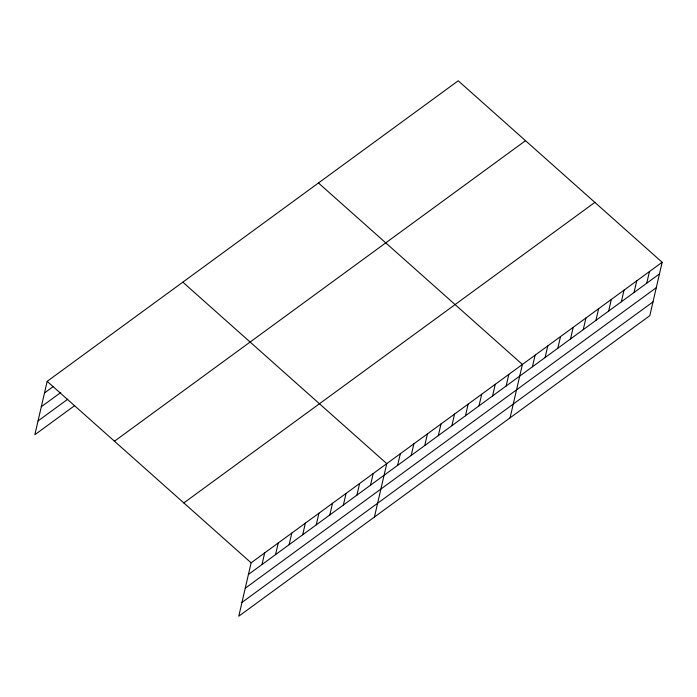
<?xml version="1.0" encoding="UTF-8"?>
<svg xmlns="http://www.w3.org/2000/svg" width="697" height="697" viewBox="0 0 697 697"><rect width="100%" height="100%" fill="white"/><g stroke="black" fill="none" stroke-linecap="round" stroke-linejoin="round"><path stroke-width="1.05" d="M662.15 262.272L251.112 562.819L238.783 616.209L649.822 315.663L662.15 262.272L458.217 80.791L47.178 381.337L34.85 434.728L74.692 405.593M261.985 564.535L264.677 552.895M275.55 554.62L278.242 542.98M289.116 544.706L291.808 533.066M302.681 534.782L305.364 523.142M316.246 524.867L318.93 513.227M329.812 514.952L332.495 503.312M343.377 505.029L346.06 493.389M356.942 495.114L359.626 483.474M370.499 485.199L373.191 473.559M374.428 517.026L386.757 463.636L182.823 282.154M397.63 465.361L400.322 453.721M411.195 455.437L413.879 443.797M424.761 445.522L427.444 433.882M438.326 435.608L441.009 423.968M451.891 425.684L454.575 414.044M465.457 415.769L468.14 404.129M479.013 405.854L481.705 394.214M492.579 395.931L495.271 384.291M506.144 386.016L508.836 374.376M510.073 417.851L522.393 364.461L318.459 182.98M532.412 366.805L535.104 355.165M545.115 357.517L547.807 345.878M557.827 348.23L560.51 336.59M570.529 338.942L573.213 327.302M583.232 329.655L585.924 318.015M595.935 320.359L598.627 308.719M608.647 311.071L611.33 299.431M621.349 301.784L624.033 290.144M634.052 292.496L636.744 280.856M646.755 283.2L649.447 271.56M44.486 392.977L52.963 386.774M41.306 406.752L60.805 392.498M38.03 420.944L67.705 399.25M114.474 441.218L525.512 140.681M183.816 502.929L594.855 202.383M248.42 574.459L659.467 273.912M245.239 588.233L656.278 287.695M241.964 602.426L653.002 301.888M47.178 381.337L251.112 562.819"/></g></svg>
